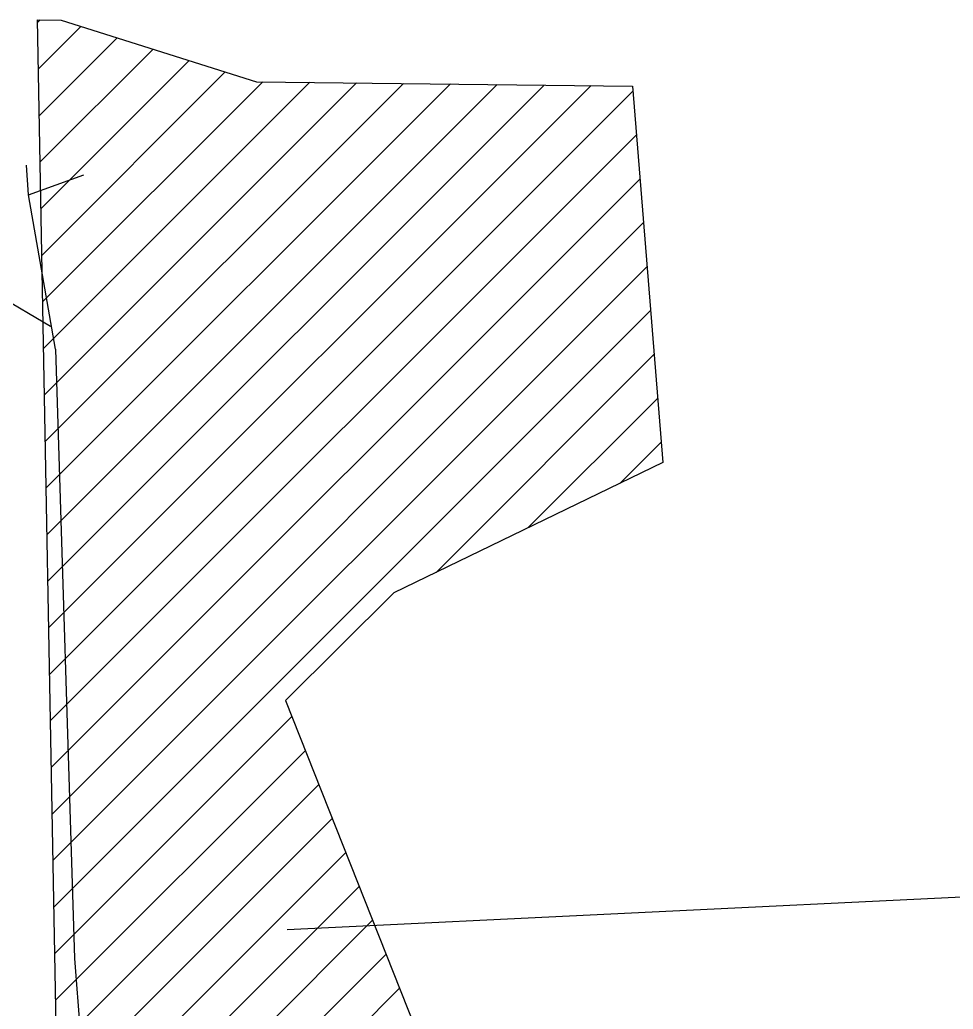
# Model space of a CAD drawing. Header units: inches. Extents: x 628093 to 631450, y 4517559 to 4521481.
# Drawn here: x 629080 to 629288.7, y 4520160.2 to 4520381.5 of the extents above; entities that cross this region are included whole.
import ezdxf

# ---------------------------------------------------------------- set-up
doc = ezdxf.new("R2010")
doc.units = ezdxf.units.IN
doc.header["$MEASUREMENT"] = 0
doc.layers.add('ATA._LEASE_2003', color=6, linetype='Continuous')
doc.layers.add('B-COM-UMDERGROUND', color=6, linetype='Continuous')

msp = doc.modelspace()

# ---------------------------------------------------------------- hatches: boundary and pattern name
at = {"layer": 'ATA._LEASE_2003'}
h = msp.add_hatch(dxfattribs=at)
h.set_pattern_fill('ANSI31', color=251, scale=60, style=0)
h.paths.add_polyline_path([(629306.62, 4519190.83), (629305.59, 4519252.85), (629104.77, 4519254.31), (629097.24, 4519657.28), (629297.95, 4519656.2), (629291.84, 4519990.43), (629348.91, 4519934.55), (629414.89, 4519897.54), (629434.68, 4519887.62), (629526.76, 4519872.11), (629527.41, 4519861.49), (629522.62, 4519846.31), (629511.94, 4519819.25), (629511.86, 4519796.15), (629520.37, 4519731.19), (629523.17, 4519706.56), (629533.83, 4519640.06), (629537.79, 4519617.64), (629542.49, 4519602.77), (629549.55, 4519583.41), (629552.47, 4519571.59), (629553.46, 4519559.24), (629555.11, 4519544.11), (629557.13, 4519535.99), (629579.64, 4519489.61), (629617.29, 4519420.41), (629636.95, 4519349.21), (629895.51, 4519327.04), (629896.41, 4519326.42), (629896.08, 4519271.06), (629813.02, 4519270.11), (629784.41, 4519278.92), (629769.24, 4519302.28), (629755.11, 4519310.22), (629742.77, 4519313.42), (629725.77, 4519310.39), (629716.63, 4519306.14), (629706.01, 4519288.56), (629677.44, 4519283.29), (629657.88, 4519295.52), (629623.39, 4519282.23), (629614.9, 4519271.41), (629605.8, 4519268.15), (629567.65, 4519288.48), (629557.51, 4519287.6), (629541.58, 4519277.88), (629521.05, 4519290.82), (629489.74, 4519301.4), (629483.04, 4519301.59), (629474.42, 4519282.84), (629474.46, 4519260.31), (629492.1, 4519230.14), (629505.87, 4519226.02), (629513.11, 4519216.39), (629527.35, 4519191.06), (629544.85, 4519172.46), (629552.3, 4519158.14), (629554.77, 4519146.06), (629573.31, 4519129.91), (629605.22, 4519128.21), (629700.02, 4519082.55), (629708.81, 4519081.46), (629716.27, 4519085.33), (629734.67, 4519108.06), (629771.01, 4519108.69), (629778.76, 4519095.13), (629776.5, 4519081.4), (629781.7, 4519070.28), (629783.11, 4519061.59), (629777.56, 4519056.91), (629612.05, 4519055.36), (629608.51, 4519083.45), (629573.45, 4519081.59), (629560.99, 4519077.64), (629555.97, 4519077.55), (629530.9, 4519079.91), (629529.81, 4519068.38), (629531.37, 4519047.25), (629531.46, 4519046), (629544.21, 4519033.77), (629573.13, 4519028.05), (629577.11, 4519015.67), (629568.64, 4518998.09), (629567.18, 4518938.31), (629513.8, 4518908.74), (629512.3, 4518955.74), (629515.42, 4518959.81), (629531.68, 4518961.34), (629542.76, 4518972.74), (629546.2, 4518991.47), (629531.87, 4519022.35), (629509.47, 4519049.07), (629506.5, 4519055.06), (629505.88, 4519075.43), (629510.56, 4519094.19), (629537.73, 4519125.89), (629531.25, 4519153.26), (629511.2, 4519173.88), (629499.07, 4519213.95), (629479.14, 4519221.62), (629451.16, 4519268.8), (629430.84, 4519276.56), (629415.03, 4519275.36), (629408.32, 4519269.04), (629409.68, 4519226.57), (629400.67, 4519209.67), (629393.95, 4519203.66), (629388.55, 4519192.71), (629312.64, 4519188.26)])
h.paths.add_polyline_path([(629240.36, 4520058.35), (629175.52, 4520058.03), (629133.68, 4520073.54), (629088.5, 4520136.37), (629083.96, 4520381.54), (629089.21, 4520381.44), (629132.87, 4520367.7), (629217.01, 4520366.72), (629223.79, 4520282.48), (629163.62, 4520253.36), (629139.4, 4520229.25), (629185.97, 4520111.68), (629206.63, 4520114.94)])

# ---------------------------------------------------------------- linework, layer by layer
at = {"layer": 'ATA._LEASE_2003', "color": 7}
msp.add_line((629366.64, 4520189), (629139.75, 4520177.95), dxfattribs=at)
at = {"layer": 'ATA._LEASE_2003', "color": 251}
msp.add_lwpolyline([(629240.36, 4520058.35), (629175.52, 4520058.03), (629133.68, 4520073.54), (629088.5, 4520136.37), (629083.96, 4520381.54), (629089.21, 4520381.44), (629132.87, 4520367.7), (629217.01, 4520366.72), (629223.79, 4520282.48), (629163.62, 4520253.36), (629139.4, 4520229.25), (629185.97, 4520111.68), (629206.63, 4520114.94), (629240.36, 4520058.35)], dxfattribs=at)
msp.add_lwpolyline([(629240.36, 4520058.35), (629175.52, 4520058.03), (629133.68, 4520073.54), (629088.5, 4520136.37), (629083.96, 4520381.54), (629089.21, 4520381.44), (629132.87, 4520367.7), (629217.01, 4520366.72), (629223.79, 4520282.48), (629163.62, 4520253.36), (629139.4, 4520229.25), (629185.97, 4520111.68), (629206.63, 4520114.94), (629240.36, 4520058.35)], dxfattribs=at)
at = {"layer": 'B-COM-UMDERGROUND'}
for p, q in [((629081.88, 4520342.38), (629081.46, 4520349.05)), ((629081.88, 4520342.38), (629094.3, 4520346.85)), ((629087.97, 4520307.86), (629081.88, 4520342.38)), ((629086.8, 4520312.93), (629068.79, 4520323.62)), ((629087.97, 4520307.86), (629092.18, 4520171.55)), ((629092.18, 4520171.55), (629094.15, 4520145.76))]:
    msp.add_line(p, q, dxfattribs=at)

doc.saveas('drawing.dxf')
